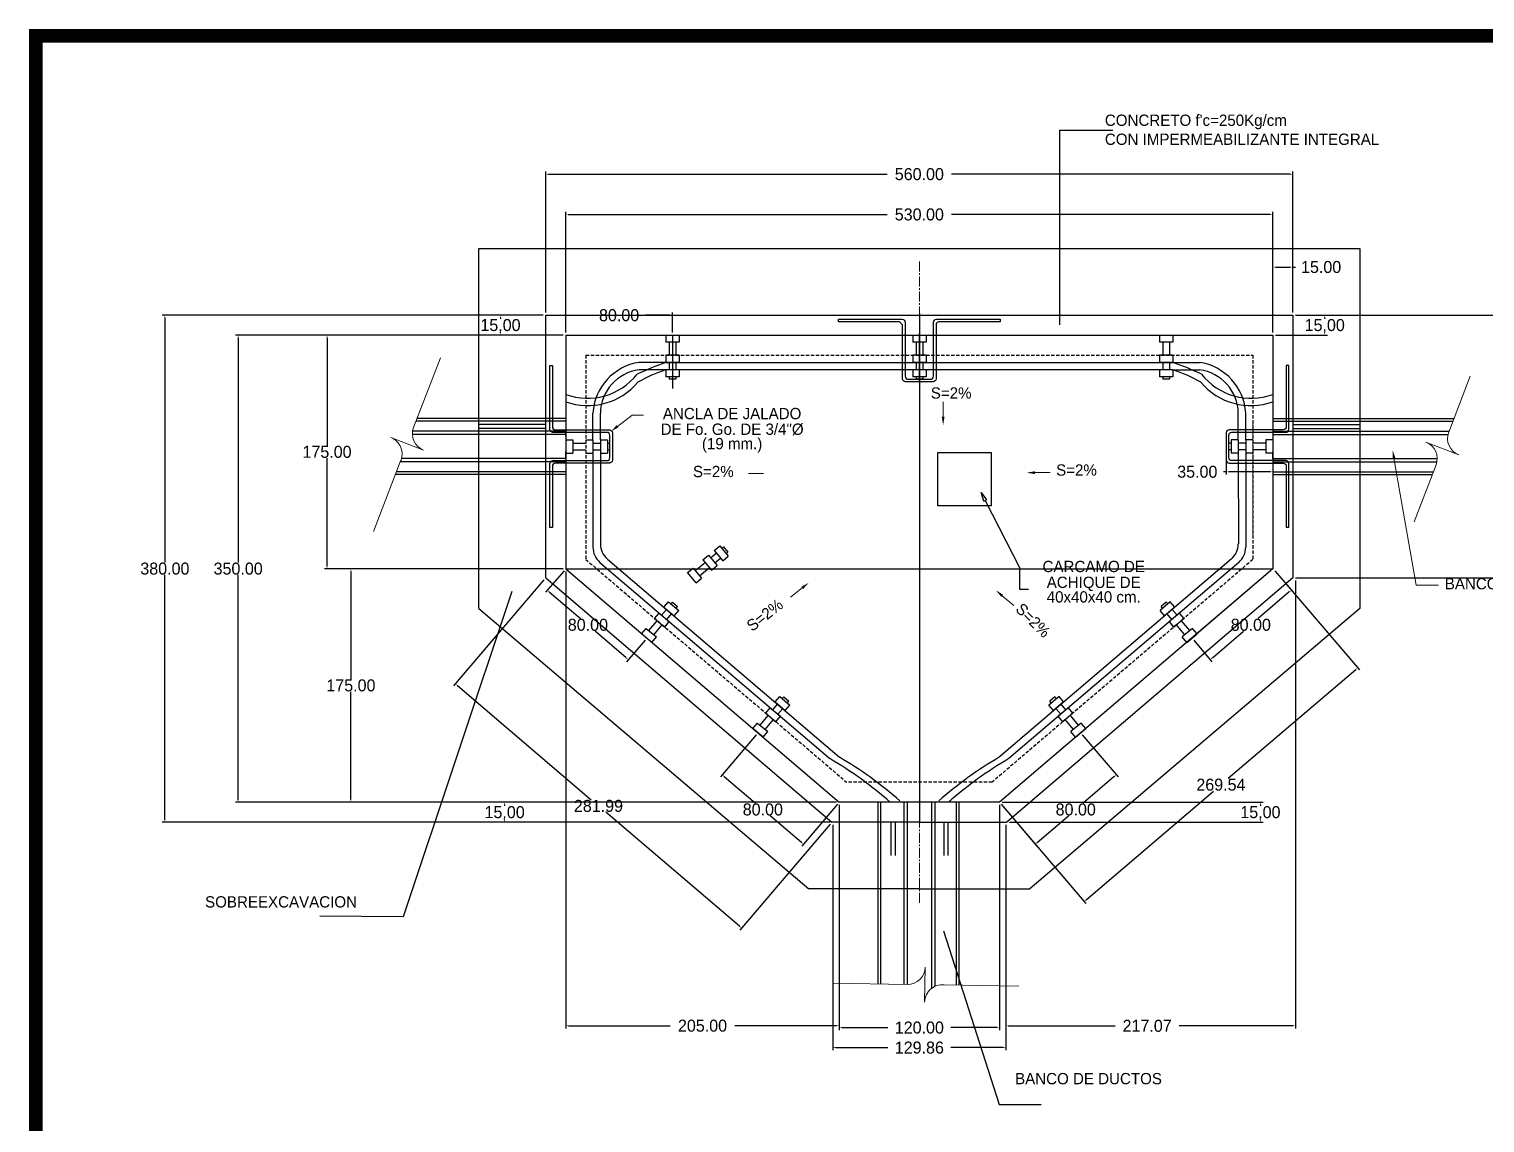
# Model space of a CAD drawing. Header units: centimetres. Extents: x 899 to 420531, y -3090 to 1299.
# Drawn here: x 8457 to 9548, y -1357 to -538 of the extents above; entities that cross this region are included whole.
import ezdxf
from ezdxf.enums import TextEntityAlignment as Align

# ---------------------------------------------------------------- set-up
doc = ezdxf.new("R2010")
doc.units = ezdxf.units.CM
doc.header["$LTSCALE"] = 10
doc.header["$MEASUREMENT"] = 0
doc.linetypes.add('CENTER2', pattern=[1.125, 0.75, -0.125, 0.125, -0.125])
doc.linetypes.add('HIDDEN', pattern=[0.375, 0.25, -0.125])
doc.layers.get('0').update_dxf_attribs({"linetype": 'CONTINUOUS'})
doc.layers.get('DEFPOINTS').update_dxf_attribs({"color": 2, "linetype": 'CONTINUOUS'})
for name, color, linetype in [('CABLES Y VARILLAS', 7, 'CONTINUOUS'), ('CONCRETO', 7, 'CONTINUOUS'), ('DIM', 7, 'CONTINUOUS'), ('Ductos', 30, 'CONTINUOUS'), ('MARCO', 7, 'CONTINUOUS'), ('REGISTRO', 1, 'CONTINUOUS'), ('TEXTOS', 7, 'CONTINUOUS'), ('VARILLAS', 30, 'CONTINUOUS')]:
    doc.layers.add(name, color=color, linetype=linetype)
doc.styles.get("Standard").update_dxf_attribs({"font": ''})
doc.styles.get('Standard').set_extended_font_data('Zurich Ex BT')
doc.dimstyles.get("Standard").update_dxf_attribs({"dimtxt": 9, "dimasz": 2, "dimexe": 2, "dimexo": 2, "dimgap": 0.09, "dimtad": 0, "dimtih": 1, "dimtoh": 1, "dimzin": 0, "dimdsep": 46, "dimtxsty": 'Standard', "dimcen": 0.09, "dimadec": 0, "dimazin": 0, "dimtfac": 1, "dimtofl": 0, "dimtmove": 0, "dimatfit": 3, "dimfxl": 0, "dimtolj": 1, "dimtzin": 0, "dimarcsym": 0})

# ---------------------------------------------------------------- blocks, each defined once
blk = doc.blocks.new('_ClosedBlank')
at = {"color": 0, "linetype": 'ByBlock', "lineweight": -2}
for p, q in [((-1, 0.17), (0, 0)), ((-1, 0.17), (-1, -0.17)), ((0, 0), (-1, -0.17))]:
    blk.add_line(p, q, dxfattribs=at)
blk = doc.blocks.new('*D4')
at = {"layer": 'DEFPOINTS', "color": 0}
for p in [(9389.4, -676.5), (8859.4, -766.9), (9389.4, -766.9)]:
    blk.add_point(p, dxfattribs=at)
at = {"layer": 'DIM', "color": 0, "lineweight": -2}
for p, q in [((8859.4, -764.9), (8859.4, -674.5)), ((9389.4, -764.9), (9389.4, -674.5)), ((8861.4, -676.5), (9100.2, -676.5)), ((9387.4, -676.5), (9148.5, -676.5))]:
    blk.add_line(p, q, dxfattribs=at)
at = {"layer": 'DIM', "color": 0}
for points in [[(8861.4, -676.2), (8861.4, -676.8), (8859.4, -676.5)], [(9387.4, -676.2), (9387.4, -676.8), (9389.4, -676.5)]]:
    blk.add_solid(points, dxfattribs=at)
at = {"layer": 'DIM', "color": 0, "insert": (9124.4, -676.5), "char_height": 9, "attachment_point": 5}
blk.add_mtext('\\A1;530.00', dxfattribs=at)
blk = doc.blocks.new('*D5')
at = {"layer": 'DEFPOINTS', "color": 0}
for p in [(8844.4, -751.9), (8810.5, -766.9), (8859.4, -766.9)]:
    blk.add_point(p, dxfattribs=at)
at = {"layer": 'DIM', "color": 0, "lineweight": -2}
for p, q in [((8842.4, -751.9), (8808.5, -751.9)), ((8810.5, -753.9), (8810.5, -754.7)), ((8857.4, -766.9), (8808.5, -766.9)), ((8810.5, -764.9), (8810.5, -764.1))]:
    blk.add_line(p, q, dxfattribs=at)
at = {"layer": 'DIM', "color": 0}
for points in [[(8810.2, -753.9), (8810.9, -753.9), (8810.5, -751.9)], [(8810.2, -764.9), (8810.9, -764.9), (8810.5, -766.9)]]:
    blk.add_solid(points, dxfattribs=at)
at = {"layer": 'DIM', "color": 0, "insert": (8810.5, -759.4), "char_height": 9, "attachment_point": 5}
blk.add_mtext('\\A1;15.00', dxfattribs=at)
blk = doc.blocks.new('*D6')
at = {"layer": 'DEFPOINTS', "color": 0}
for p in [(9404.4, -751.9), (9389.4, -766.9), (9428.2, -766.9)]:
    blk.add_point(p, dxfattribs=at)
at = {"layer": 'DIM', "color": 0, "lineweight": -2}
for p, q in [((9406.4, -751.9), (9430.2, -751.9)), ((9428.2, -753.9), (9428.2, -754.7)), ((9391.4, -766.9), (9430.2, -766.9)), ((9428.2, -764.9), (9428.2, -764.1))]:
    blk.add_line(p, q, dxfattribs=at)
at = {"layer": 'DIM', "color": 0}
for points in [[(9427.9, -753.9), (9428.5, -753.9), (9428.2, -751.9)], [(9427.9, -764.9), (9428.5, -764.9), (9428.2, -766.9)]]:
    blk.add_solid(points, dxfattribs=at)
at = {"layer": 'DIM', "color": 0, "insert": (9428.2, -759.4), "char_height": 9, "attachment_point": 5}
blk.add_mtext('\\A1;15.00', dxfattribs=at)
blk = doc.blocks.new('*D7')
at = {"layer": 'DEFPOINTS', "color": 0}
for p in [(8859.4, -941.9), (8698.4, -1116.9), (9064.4, -1116.9)]:
    blk.add_point(p, dxfattribs=at)
at = {"layer": 'DIM', "color": 0, "lineweight": -2}
for p, q in [((8857.4, -941.9), (8696.4, -941.9)), ((8698.4, -943.9), (8698.4, -1024.7)), ((8698.4, -1114.9), (8698.4, -1034.1)), ((9062.4, -1116.9), (8696.4, -1116.9))]:
    blk.add_line(p, q, dxfattribs=at)
at = {"layer": 'DIM', "color": 0}
for points in [[(8698.1, -943.9), (8698.7, -943.9), (8698.4, -941.9)], [(8698.1, -1114.9), (8698.7, -1114.9), (8698.4, -1116.9)]]:
    blk.add_solid(points, dxfattribs=at)
at = {"layer": 'DIM', "color": 0, "insert": (8698.4, -1029.4), "char_height": 9, "attachment_point": 5}
blk.add_mtext('\\A1;175.00', dxfattribs=at)
blk = doc.blocks.new('*D8')
at = {"layer": 'DEFPOINTS', "color": 0}
for p in [(8859.4, -941.9), (9064.4, -1116.9), (9064.4, -1284.4)]:
    blk.add_point(p, dxfattribs=at)
at = {"layer": 'DIM', "color": 0, "lineweight": -2}
for p, q in [((8859.4, -943.9), (8859.4, -1286.4)), ((9064.4, -1118.9), (9064.4, -1286.4)), ((8861.4, -1284.4), (8937.7, -1284.4)), ((9062.4, -1284.4), (8986, -1284.4))]:
    blk.add_line(p, q, dxfattribs=at)
at = {"layer": 'DIM', "color": 0}
for points in [[(8861.4, -1284.1), (8861.4, -1284.7), (8859.4, -1284.4)], [(9062.4, -1284.1), (9062.4, -1284.7), (9064.4, -1284.4)]]:
    blk.add_solid(points, dxfattribs=at)
at = {"layer": 'DIM', "color": 0, "insert": (8961.9, -1284.4), "char_height": 9, "attachment_point": 5}
blk.add_mtext('\\A1;205.00', dxfattribs=at)
blk = doc.blocks.new('*D9')
at = {"layer": 'DEFPOINTS', "color": 0}
for p in [(9064.4, -1116.9), (9184.4, -1116.9), (9184.4, -1285.8)]:
    blk.add_point(p, dxfattribs=at)
at = {"layer": 'DIM', "color": 0, "lineweight": -2}
for p, q in [((9064.4, -1118.9), (9064.4, -1287.8)), ((9184.4, -1118.9), (9184.4, -1287.8)), ((9066.4, -1285.8), (9100.8, -1285.8)), ((9182.4, -1285.8), (9148, -1285.8))]:
    blk.add_line(p, q, dxfattribs=at)
at = {"layer": 'DIM', "color": 0}
for points in [[(9066.4, -1285.4), (9066.4, -1286.1), (9064.4, -1285.8)], [(9182.4, -1285.4), (9182.4, -1286.1), (9184.4, -1285.8)]]:
    blk.add_solid(points, dxfattribs=at)
at = {"layer": 'DIM', "color": 0, "insert": (9124.4, -1285.8), "char_height": 9, "attachment_point": 5}
blk.add_mtext('\\A1;120.00', dxfattribs=at)
blk = doc.blocks.new('*D10')
at = {"layer": 'DEFPOINTS', "color": 0}
for p in [(8844.4, -751.9), (8559, -1131.9), (9059.5, -1131.9)]:
    blk.add_point(p, dxfattribs=at)
at = {"layer": 'DIM', "color": 0, "lineweight": -2}
for p, q in [((8842.4, -751.9), (8557, -751.9)), ((8559, -753.9), (8559, -937.2)), ((8559, -1129.9), (8559, -946.6)), ((9057.5, -1131.9), (8557, -1131.9))]:
    blk.add_line(p, q, dxfattribs=at)
at = {"layer": 'DIM', "color": 0}
for points in [[(8558.6, -753.9), (8559.3, -753.9), (8559, -751.9)], [(8558.6, -1129.9), (8559.3, -1129.9), (8559, -1131.9)]]:
    blk.add_solid(points, dxfattribs=at)
at = {"layer": 'DIM', "color": 0, "insert": (8559, -941.9), "char_height": 9, "attachment_point": 5}
blk.add_mtext('\\A1;380.00', dxfattribs=at)
blk = doc.blocks.new('*D11')
at = {"layer": 'DEFPOINTS', "color": 0}
for p in [(8844.4, -766.9), (8613.9, -1116.9), (9064.4, -1116.9)]:
    blk.add_point(p, dxfattribs=at)
at = {"layer": 'DIM', "color": 0, "lineweight": -2}
for p, q in [((8842.4, -766.9), (8611.9, -766.9)), ((8613.9, -768.9), (8613.9, -937.2)), ((8613.9, -1114.9), (8613.9, -946.6)), ((9062.4, -1116.9), (8611.9, -1116.9))]:
    blk.add_line(p, q, dxfattribs=at)
at = {"layer": 'DIM', "color": 0}
for points in [[(8613.5, -768.9), (8614.2, -768.9), (8613.9, -766.9)], [(8613.5, -1114.9), (8614.2, -1114.9), (8613.9, -1116.9)]]:
    blk.add_solid(points, dxfattribs=at)
at = {"layer": 'DIM', "color": 0, "insert": (8613.9, -941.9), "char_height": 9, "attachment_point": 5}
blk.add_mtext('\\A1;350.00', dxfattribs=at)
blk = doc.blocks.new('*D12')
at = {"layer": 'DEFPOINTS', "color": 0}
for p in [(9404.4, -646.3), (8844.4, -751.9), (9404.4, -751.9)]:
    blk.add_point(p, dxfattribs=at)
at = {"layer": 'DIM', "color": 0, "lineweight": -2}
for p, q in [((8844.4, -749.9), (8844.4, -644.3)), ((8846.4, -646.3), (9100.2, -646.3)), ((9402.4, -646.3), (9148.5, -646.3)), ((9404.4, -749.9), (9404.4, -644.3))]:
    blk.add_line(p, q, dxfattribs=at)
at = {"layer": 'DIM', "color": 0}
for points in [[(8846.4, -646), (8846.4, -646.7), (8844.4, -646.3)], [(9402.4, -646), (9402.4, -646.7), (9404.4, -646.3)]]:
    blk.add_solid(points, dxfattribs=at)
at = {"layer": 'DIM', "color": 0, "insert": (9124.4, -646.3), "char_height": 9, "attachment_point": 5}
blk.add_mtext('\\A1;560.00', dxfattribs=at)
blk = doc.blocks.new('*D13')
at = {"layer": 'DEFPOINTS', "color": 0}
for p in [(9003.5, -1065), (8976.7, -1096.4), (9064.4, -1116.9)]:
    blk.add_point(p, dxfattribs=at)
at = {"layer": 'DIM', "color": 0, "lineweight": -2}
for p, q in [((9002.2, -1066.5), (8975.4, -1097.9)), ((8978.2, -1097.7), (9001.7, -1117.7)), ((9063.1, -1118.4), (9036.3, -1149.8)), ((9036, -1147), (9012.6, -1127))]:
    blk.add_line(p, q, dxfattribs=at)
at = {"layer": 'DIM', "color": 0}
for points in [[(8978.5, -1097.4), (8978, -1097.9), (8976.7, -1096.4)], [(9036.3, -1146.8), (9035.8, -1147.3), (9037.6, -1148.3)]]:
    blk.add_solid(points, dxfattribs=at)
at = {"layer": 'DIM', "color": 0, "insert": (9007.1, -1122.4), "char_height": 9, "attachment_point": 5}
blk.add_mtext('\\A1;80.00', dxfattribs=at)
blk = doc.blocks.new('*D14')
at = {"layer": 'DEFPOINTS', "color": 0}
for p in [(9354.4, -858.8), (9354.4, -869.3), (9389.4, -862.8)]:
    blk.add_point(p, dxfattribs=at)
at = {"layer": 'TEXTOS', "color": 0, "lineweight": -2}
for p, q in [((9354.4, -860.8), (9354.4, -871.3)), ((9354.4, -869.3), (9352.4, -869.3)), ((9387.4, -869.3), (9356.4, -869.3)), ((9389.4, -864.8), (9389.4, -871.3))]:
    blk.add_line(p, q, dxfattribs=at)
at = {"layer": 'TEXTOS', "color": 0}
for points in [[(9356.4, -869), (9356.4, -869.7), (9354.4, -869.3)], [(9387.4, -869), (9387.4, -869.7), (9389.4, -869.3)]]:
    blk.add_solid(points, dxfattribs=at)
at = {"layer": 'TEXTOS', "color": 0, "insert": (9332.7, -869.3), "char_height": 9, "attachment_point": 5}
blk.add_mtext('\\A1;35.00', dxfattribs=at)
blk = doc.blocks.new('*D15')
at = {"layer": 'DEFPOINTS', "color": 0}
for p in [(8939.4, -752), (8859.4, -766.9), (8939.4, -766.9)]:
    blk.add_point(p, dxfattribs=at)
at = {"layer": 'DIM', "color": 0, "lineweight": -2}
for p, q in [((8859.4, -764.9), (8859.4, -750)), ((8861.4, -752), (8879.7, -752)), ((8937.4, -752), (8919.1, -752)), ((8939.4, -764.9), (8939.4, -750))]:
    blk.add_line(p, q, dxfattribs=at)
at = {"layer": 'DIM', "color": 0}
for points in [[(8861.4, -751.7), (8861.4, -752.3), (8859.4, -752)], [(8937.4, -751.7), (8937.4, -752.3), (8939.4, -752)]]:
    blk.add_solid(points, dxfattribs=at)
at = {"layer": 'DIM', "color": 0, "insert": (8899.4, -752), "char_height": 9, "attachment_point": 5}
blk.add_mtext('\\A1;80.00', dxfattribs=at)
blk = doc.blocks.new('*D30')
at = {"layer": 'DEFPOINTS', "color": 0}
for p in [(8859.4, -766.9), (8680.5, -941.9), (8859.4, -941.9)]:
    blk.add_point(p, dxfattribs=at)
at = {"layer": 'DIM', "color": 0, "lineweight": -2}
for p, q in [((8857.4, -766.9), (8678.5, -766.9)), ((8680.5, -768.9), (8680.5, -849.7)), ((8680.5, -939.9), (8680.5, -859.1)), ((8857.4, -941.9), (8678.5, -941.9))]:
    blk.add_line(p, q, dxfattribs=at)
at = {"layer": 'DIM', "color": 0}
for points in [[(8680.2, -768.9), (8680.9, -768.9), (8680.5, -766.9)], [(8680.2, -939.9), (8680.9, -939.9), (8680.5, -941.9)]]:
    blk.add_solid(points, dxfattribs=at)
at = {"layer": 'DIM', "color": 0, "insert": (8680.5, -854.4), "char_height": 9, "attachment_point": 5}
blk.add_mtext('\\A1;175.00', dxfattribs=at)
blk = doc.blocks.new('*D31')
at = {"layer": 'DEFPOINTS', "color": 0}
for p in [(9404.4, -715.9), (9389.4, -751.9), (9404.4, -751.9)]:
    blk.add_point(p, dxfattribs=at)
at = {"layer": 'DIM', "color": 0, "lineweight": -2}
for p, q in [((9389.4, -749.9), (9389.4, -713.9)), ((9391.4, -715.9), (9402.4, -715.9)), ((9404.4, -749.9), (9404.4, -713.9)), ((9404.4, -715.9), (9406.4, -715.9))]:
    blk.add_line(p, q, dxfattribs=at)
at = {"layer": 'DIM', "color": 0}
for points in [[(9391.4, -715.6), (9391.4, -716.2), (9389.4, -715.9)], [(9402.4, -715.6), (9402.4, -716.2), (9404.4, -715.9)]]:
    blk.add_solid(points, dxfattribs=at)
at = {"layer": 'DIM', "color": 0, "insert": (9425.5, -715.9), "char_height": 9, "attachment_point": 5}
blk.add_mtext('\\A1;15.00', dxfattribs=at)
blk = doc.blocks.new('*D32')
at = {"layer": 'DEFPOINTS', "color": 0}
for p in [(9059.5, -1131.9), (9189.3, -1131.9), (9189.3, -1300.8)]:
    blk.add_point(p, dxfattribs=at)
at = {"layer": 'DIM', "color": 0, "lineweight": -2}
for p, q in [((9059.5, -1133.9), (9059.5, -1302.8)), ((9189.3, -1133.9), (9189.3, -1302.8)), ((9061.5, -1300.8), (9100.8, -1300.8)), ((9187.3, -1300.8), (9147.9, -1300.8))]:
    blk.add_line(p, q, dxfattribs=at)
at = {"layer": 'DIM', "color": 0}
for points in [[(9061.5, -1300.5), (9061.5, -1301.2), (9059.5, -1300.8)], [(9187.3, -1300.5), (9187.3, -1301.2), (9189.3, -1300.8)]]:
    blk.add_solid(points, dxfattribs=at)
at = {"layer": 'DIM', "color": 0, "insert": (9124.4, -1300.8), "char_height": 9, "attachment_point": 5}
blk.add_mtext('\\A1;129.86', dxfattribs=at)
blk = doc.blocks.new('*D33')
at = {"layer": 'DEFPOINTS', "color": 0}
for p in [(8859.4, -941.9), (8920.1, -994), (8906.3, -1010)]:
    blk.add_point(p, dxfattribs=at)
at = {"layer": 'DIM', "color": 0, "lineweight": -2}
for p, q in [((8858.1, -943.4), (8844.3, -959.5)), ((8847.1, -959.3), (8870.5, -979.3)), ((8904.8, -1008.7), (8881.4, -988.7)), ((8918.8, -995.5), (8905, -1011.6))]:
    blk.add_line(p, q, dxfattribs=at)
at = {"layer": 'DIM', "color": 0}
for points in [[(8847.4, -959), (8846.9, -959.5), (8845.6, -958)], [(8905, -1008.5), (8904.6, -1009), (8906.3, -1010)]]:
    blk.add_solid(points, dxfattribs=at)
at = {"layer": 'DIM', "color": 0, "insert": (8876, -984), "char_height": 9, "attachment_point": 5}
blk.add_mtext('\\A1;80.00', dxfattribs=at)
blk = doc.blocks.new('*D34')
at = {"layer": 'DEFPOINTS', "color": 0}
for p in [(9245.2, -1065), (9272.1, -1096.4), (9184.4, -1116.9)]:
    blk.add_point(p, dxfattribs=at)
at = {"layer": 'DIM', "color": 0, "lineweight": -2}
for p, q in [((9246.5, -1066.5), (9273.4, -1097.9)), ((9270.5, -1097.7), (9247.1, -1117.7)), ((9185.7, -1118.4), (9212.5, -1149.8)), ((9212.7, -1147), (9236.2, -1127))]:
    blk.add_line(p, q, dxfattribs=at)
at = {"layer": 'DIM', "color": 0}
for points in [[(9270.3, -1097.4), (9270.8, -1097.9), (9272.1, -1096.4)], [(9212.5, -1146.8), (9213, -1147.3), (9211.2, -1148.3)]]:
    blk.add_solid(points, dxfattribs=at)
at = {"layer": 'DIM', "color": 0, "insert": (9241.6, -1122.4), "char_height": 9, "attachment_point": 5}
blk.add_mtext('\\A1;80.00', dxfattribs=at)
blk = doc.blocks.new('*D35')
at = {"layer": 'DEFPOINTS', "color": 0}
for p in [(9389.4, -941.9), (9328.7, -994), (9342.4, -1010)]:
    blk.add_point(p, dxfattribs=at)
at = {"layer": 'DIM', "color": 0, "lineweight": -2}
for p, q in [((9390.7, -943.4), (9404.5, -959.5)), ((9401.6, -959.3), (9378.2, -979.3)), ((9344, -1008.7), (9367.4, -988.7)), ((9330, -995.5), (9343.7, -1011.6))]:
    blk.add_line(p, q, dxfattribs=at)
at = {"layer": 'DIM', "color": 0}
for points in [[(9401.4, -959), (9401.9, -959.5), (9403.2, -958)], [(9343.7, -1008.5), (9344.2, -1009), (9342.4, -1010)]]:
    blk.add_solid(points, dxfattribs=at)
at = {"layer": 'DIM', "color": 0, "insert": (9372.8, -984), "char_height": 9, "attachment_point": 5}
blk.add_mtext('\\A1;80.00', dxfattribs=at)
blk = doc.blocks.new('*D41')
at = {"layer": 'DEFPOINTS', "color": 0}
for p in [(9404.4, -751.9), (9404.4, -948.8), (9620.4, -948.8)]:
    blk.add_point(p, dxfattribs=at)
at = {"layer": 'DIM', "color": 0, "lineweight": -2}
for p, q in [((9406.4, -751.9), (9622.4, -751.9)), ((9620.4, -753.9), (9620.4, -845.7)), ((9620.4, -946.8), (9620.4, -855)), ((9406.4, -948.8), (9622.4, -948.8))]:
    blk.add_line(p, q, dxfattribs=at)
at = {"layer": 'DIM', "color": 0}
for points in [[(9620.1, -753.9), (9620.7, -753.9), (9620.4, -751.9)], [(9620.1, -946.8), (9620.7, -946.8), (9620.4, -948.8)]]:
    blk.add_solid(points, dxfattribs=at)
at = {"layer": 'DIM', "color": 0, "insert": (9620.4, -850.3), "char_height": 9, "attachment_point": 5}
blk.add_mtext('\\A1;196.87', dxfattribs=at)
blk = doc.blocks.new('*D42')
at = {"layer": 'DEFPOINTS', "color": 0}
for p in [(8844.4, -948.8), (9058.9, -1131.9), (8991.2, -1211.2)]:
    blk.add_point(p, dxfattribs=at)
at = {"layer": 'DIM', "color": 0, "lineweight": -2}
for p, q in [((8843.1, -950.3), (8775.4, -1029.6)), ((8778.2, -1029.4), (8878.5, -1115)), ((8989.7, -1209.9), (8889.4, -1124.3)), ((9057.6, -1133.4), (8989.9, -1212.7))]:
    blk.add_line(p, q, dxfattribs=at)
at = {"layer": 'DIM', "color": 0}
for points in [[(8778.4, -1029.2), (8778, -1029.7), (8776.7, -1028.1)], [(8989.9, -1209.6), (8989.4, -1210.1), (8991.2, -1211.2)]]:
    blk.add_solid(points, dxfattribs=at)
at = {"layer": 'DIM', "color": 0, "insert": (8883.9, -1119.7), "char_height": 9, "attachment_point": 5}
blk.add_mtext('\\A1;281.99', dxfattribs=at)
blk = doc.blocks.new('*D43')
at = {"layer": 'DEFPOINTS', "color": 0}
for p in [(9389.4, -941.9), (9184.4, -1116.9), (9247.9, -1191.3)]:
    blk.add_point(p, dxfattribs=at)
at = {"layer": 'DIM', "color": 0, "lineweight": -2}
for p, q in [((9390.7, -943.4), (9454.2, -1017.8)), ((9451.4, -1017.6), (9355.9, -1099.1)), ((9249.4, -1190), (9344.9, -1108.5)), ((9185.7, -1118.4), (9249.2, -1192.8))]:
    blk.add_line(p, q, dxfattribs=at)
at = {"layer": 'DIM', "color": 0}
for points in [[(9451.2, -1017.3), (9451.6, -1017.8), (9452.9, -1016.3)], [(9249.2, -1189.7), (9249.6, -1190.2), (9247.9, -1191.3)]]:
    blk.add_solid(points, dxfattribs=at)
at = {"layer": 'DIM', "color": 0, "insert": (9350.4, -1103.8), "char_height": 9, "attachment_point": 5}
blk.add_mtext('\\A1;269.54', dxfattribs=at)
blk = doc.blocks.new('*D57')
at = {"layer": 'DEFPOINTS', "color": 0}
for p in [(9064.4, -1116.9), (8813.6, -1131.9), (9058.9, -1131.9)]:
    blk.add_point(p, dxfattribs=at)
at = {"layer": 'DIM', "color": 0, "lineweight": -2}
for p, q in [((9062.4, -1116.9), (8811.6, -1116.9)), ((8813.6, -1118.9), (8813.6, -1119.7)), ((9056.9, -1131.9), (8811.6, -1131.9)), ((8813.6, -1129.9), (8813.6, -1129.1))]:
    blk.add_line(p, q, dxfattribs=at)
at = {"layer": 'DIM', "color": 0}
for points in [[(8813.3, -1118.9), (8814, -1118.9), (8813.6, -1116.9)], [(8813.3, -1129.9), (8814, -1129.9), (8813.6, -1131.9)]]:
    blk.add_solid(points, dxfattribs=at)
at = {"layer": 'DIM', "color": 0, "insert": (8813.6, -1124.4), "char_height": 9, "attachment_point": 5}
blk.add_mtext('\\A1;15.00', dxfattribs=at)
blk = doc.blocks.new('*D58')
at = {"layer": 'DEFPOINTS', "color": 0}
for p in [(9184.4, -1116.9), (9189.9, -1131.9), (9380, -1131.9)]:
    blk.add_point(p, dxfattribs=at)
at = {"layer": 'DIM', "color": 0, "lineweight": -2}
for p, q in [((9186.4, -1116.9), (9382, -1116.9)), ((9380, -1118.9), (9380, -1119.7)), ((9191.9, -1131.9), (9382, -1131.9)), ((9380, -1129.9), (9380, -1129.1))]:
    blk.add_line(p, q, dxfattribs=at)
at = {"layer": 'DIM', "color": 0}
for points in [[(9379.6, -1118.9), (9380.3, -1118.9), (9380, -1116.9)], [(9379.6, -1129.9), (9380.3, -1129.9), (9380, -1131.9)]]:
    blk.add_solid(points, dxfattribs=at)
at = {"layer": 'DIM', "color": 0, "insert": (9380, -1124.4), "char_height": 9, "attachment_point": 5}
blk.add_mtext('\\A1;15.00', dxfattribs=at)
blk = doc.blocks.new('*D59')
at = {"layer": 'DEFPOINTS', "color": 0}
for p in [(9406.4, -948.8), (9189.3, -1133.9), (9189.3, -1284.5)]:
    blk.add_point(p, dxfattribs=at)
at = {"layer": 'DIM', "color": 0, "lineweight": -2}
for p, q in [((9406.4, -950.8), (9406.4, -1286.5)), ((9189.3, -1135.9), (9189.3, -1286.5)), ((9191.3, -1284.5), (9271.1, -1284.5)), ((9404.4, -1284.5), (9319, -1284.5))]:
    blk.add_line(p, q, dxfattribs=at)
at = {"layer": 'DIM', "color": 0}
for points in [[(9191.3, -1284.1), (9191.3, -1284.8), (9189.3, -1284.5)], [(9404.4, -1284.1), (9404.4, -1284.8), (9406.4, -1284.5)]]:
    blk.add_solid(points, dxfattribs=at)
at = {"layer": 'DIM', "color": 0, "insert": (9295.1, -1284.5), "char_height": 9, "attachment_point": 5}
blk.add_mtext('\\A1;217.07', dxfattribs=at)
blk = doc.blocks.new('Marco-Reg')
at = {"layer": 'MARCO', "linetype": 'Continuous', "const_width": 10.2}
blk.add_lwpolyline([(12391.5, -3085.1), (12391.5, -542.7), (8462.3, -542.7), (8462.3, -3085.1)], close=True, dxfattribs=at)

msp = doc.modelspace()

# ---------------------------------------------------------------- linework, layer by layer
at = {"layer": 'CABLES Y VARILLAS'}
for p, q in [((8934.391, -766.904), (8934.391, -772.287)), ((8934.391, -766.904), (8944.391, -766.904)), ((8944.391, -772.287), (8934.391, -772.287)), ((8936.891, -772.287), (8936.891, -781.904)), ((8939.391, -766.904), (8939.391, -806.819)), ((8941.891, -772.287), (8941.891, -781.904)), ((8944.391, -766.904), (8944.391, -772.287)), ((9119.393, -766.904), (9119.393, -772.287)), ((9119.393, -766.904), (9129.393, -766.904)), ((9129.393, -772.287), (9119.393, -772.287)), ((9121.893, -772.287), (9121.893, -781.904)), ((9126.893, -772.287), (9126.893, -781.904)), ((9129.393, -766.904), (9129.393, -772.287)), ((9304.391, -766.904), (9304.391, -772.287)), ((9304.391, -766.904), (9314.391, -766.904)), ((9314.391, -772.287), (9304.391, -772.287)), ((9306.891, -772.287), (9306.891, -781.904)), ((9311.891, -772.287), (9311.891, -781.904)), ((9314.391, -766.904), (9314.391, -772.287)), ((8944.391, -781.902), (8934.391, -781.904)), ((8934.391, -781.904), (8934.391, -787.287)), ((8944.391, -781.902), (8944.391, -787.285)), ((9129.393, -781.902), (9119.393, -781.904)), ((9119.393, -781.904), (9119.393, -787.287)), ((9129.393, -781.902), (9129.393, -787.285)), ((9314.391, -781.902), (9304.391, -781.904)), ((9304.391, -781.904), (9304.391, -787.287)), ((9314.391, -781.902), (9314.391, -787.285)), ((8934.391, -787.287), (8914.391, -787.287)), ((8934.391, -792.861), (8914.391, -792.861)), ((8944.391, -787.285), (8934.391, -787.287)), ((8934.391, -787.287), (9314.391, -787.285)), ((9314.391, -792.859), (8934.391, -792.861)), ((8944.391, -792.861), (8934.391, -792.861)), ((8934.391, -792.861), (8934.391, -798.244)), ((8936.891, -787.287), (8936.891, -792.861)), ((8941.891, -787.286), (8941.891, -792.861)), ((8944.391, -792.859), (8944.391, -798.242)), ((9129.393, -787.285), (9119.393, -787.287)), ((9129.393, -792.861), (9119.393, -792.861)), ((9119.393, -792.861), (9119.393, -798.244)), ((9121.893, -787.287), (9121.893, -792.861)), ((9126.893, -787.286), (9126.893, -792.861)), ((9127.164, -794.758), (9127.164, -794.754)), ((9129.393, -792.859), (9129.393, -798.242)), ((9314.391, -787.285), (9304.391, -787.287)), ((9314.391, -792.861), (9304.391, -792.861)), ((9304.391, -792.861), (9304.391, -798.244)), ((9306.891, -787.287), (9306.891, -792.861)), ((9311.891, -787.286), (9311.891, -792.861)), ((9314.391, -792.859), (9314.391, -798.242)), ((9314.395, -787.287), (9334.395, -787.287)), ((9314.395, -792.861), (9334.395, -792.861)), ((8944.391, -798.242), (8934.391, -798.244)), ((8936.891, -798.243), (8936.891, -800.004)), ((8941.891, -800.004), (8936.891, -800.004)), ((8941.891, -798.243), (8941.891, -800.004)), ((9129.393, -798.242), (9119.393, -798.244)), ((9121.893, -798.243), (9121.893, -800.004)), ((9126.893, -800.004), (9121.893, -800.004)), ((9126.893, -798.243), (9126.893, -800.004)), ((9314.391, -798.242), (9304.391, -798.244)), ((9306.891, -798.243), (9306.891, -800.004)), ((9311.891, -800.004), (9306.891, -800.004)), ((9311.891, -798.243), (9311.891, -800.004)), ((8879.773, -845.338), (8879.773, -825.338)), ((8885.346, -845.338), (8885.346, -825.338)), ((9363.44, -845.338), (9363.44, -825.338)), ((9369.014, -845.338), (9369.014, -825.338)), ((8859.391, -845.338), (8864.774, -845.338)), ((8864.774, -845.338), (8864.774, -855.338)), ((8864.774, -847.838), (8874.391, -847.838)), ((8874.389, -845.338), (8877.348, -845.338)), ((8874.389, -845.338), (8879.773, -845.338)), ((8879.773, -845.338), (8879.774, -855.338)), ((8879.773, -847.838), (8885.348, -847.838)), ((8885.346, -845.338), (8890.73, -845.338)), ((8885.348, -845.338), (8885.348, -855.338)), ((8890.73, -845.338), (8890.731, -855.338)), ((8890.73, -847.838), (8892.491, -847.838)), ((9358.056, -847.838), (9356.295, -847.838)), ((9358.057, -845.338), (9358.055, -855.338)), ((9363.44, -845.338), (9358.057, -845.338)), ((9363.438, -845.338), (9363.438, -855.338)), ((9369.013, -847.838), (9363.438, -847.838)), ((9369.014, -845.338), (9369.012, -855.338)), ((9374.397, -845.338), (9369.014, -845.338)), ((9384.012, -847.838), (9374.395, -847.838)), ((9389.395, -845.338), (9384.012, -845.338)), ((9384.012, -845.338), (9384.012, -855.338)), ((8859.391, -855.338), (8864.774, -855.338)), ((8864.774, -852.838), (8874.391, -852.838)), ((8874.389, -855.338), (8877.348, -855.338)), ((8874.391, -855.338), (8879.774, -855.338)), ((8879.774, -852.838), (8885.348, -852.838)), ((8879.774, -855.338), (8879.774, -925.752)), ((8885.348, -855.338), (8890.731, -855.338)), ((8885.348, -855.338), (8885.348, -923.306)), ((8890.731, -852.838), (8892.491, -852.838)), ((9358.055, -852.838), (9356.295, -852.838)), ((9363.438, -855.338), (9358.055, -855.338)), ((9369.012, -852.838), (9363.438, -852.838)), ((9363.445, -855.308), (9363.454, -923.276)), ((9374.395, -855.338), (9369.012, -855.338)), ((9369.019, -855.307), (9369.028, -925.721)), ((9384.012, -852.838), (9374.395, -852.838)), ((9389.395, -855.338), (9384.012, -855.338)), ((8970.65, -928.265), (8974.791, -924.825)), ((8974.791, -924.825), (8981.183, -932.514)), ((8976.389, -926.747), (8977.743, -925.622)), ((8977.743, -925.622), (8980.939, -929.467)), ((8885.035, -937.161), (9057.354, -1084.262)), ((8890.609, -934.715), (9064.598, -1083.242)), ((8956.427, -943.337), (8963.823, -937.19)), ((8962.224, -935.269), (8966.364, -931.828)), ((8962.224, -935.269), (8968.617, -942.958)), ((8966.364, -931.828), (8972.757, -939.518)), ((8967.962, -933.75), (8972.25, -930.187)), ((8970.652, -928.264), (8977.043, -935.955)), ((8971.158, -937.595), (8975.445, -934.033)), ((8977.043, -935.955), (8981.183, -932.514)), ((8979.585, -930.592), (8980.939, -929.467)), ((9358.173, -934.715), (9184.184, -1083.242)), ((9363.747, -937.161), (9191.428, -1084.262)), ((8950.689, -944.855), (8954.829, -941.414)), ((8957.08, -952.546), (8950.689, -944.855)), ((8954.829, -941.414), (8961.221, -949.105)), ((8957.08, -952.546), (8961.221, -949.105)), ((8959.623, -947.182), (8967.019, -941.036)), ((8968.617, -942.958), (8972.757, -939.518)), ((9389.391, -941.904), (9328.67, -993.989)), ((8932.908, -970.86), (8936.358, -966.728)), ((8932.909, -970.859), (8940.585, -977.268)), ((8936.358, -966.728), (8944.035, -973.135)), ((8938.277, -968.33), (8939.405, -966.978)), ((8939.405, -966.978), (8943.244, -970.182)), ((8942.116, -971.533), (8943.244, -970.182)), ((9312.424, -966.728), (9304.747, -973.135)), ((9309.376, -966.978), (9305.538, -970.182)), ((9306.666, -971.533), (9305.538, -970.182)), ((9315.873, -970.859), (9308.197, -977.268)), ((9310.505, -968.33), (9309.376, -966.978)), ((9315.874, -970.86), (9312.424, -966.728)), ((8921.643, -988.255), (8927.806, -980.872)), ((8925.886, -979.272), (8929.336, -975.139)), ((8925.886, -979.272), (8933.563, -985.679)), ((8929.336, -975.139), (8937.013, -981.546)), ((8931.255, -976.741), (8934.828, -972.461)), ((8933.563, -985.679), (8937.013, -981.546)), ((8935.094, -979.945), (8938.666, -975.666)), ((8940.585, -977.268), (8944.035, -973.135)), ((9308.197, -977.268), (9304.747, -973.135)), ((9313.688, -979.945), (9310.116, -975.666)), ((9319.446, -975.139), (9311.769, -981.546)), ((9315.218, -985.679), (9311.769, -981.546)), ((9317.527, -976.741), (9313.954, -972.461)), ((9322.896, -979.272), (9315.218, -985.679)), ((9322.896, -979.272), (9319.446, -975.139)), ((9327.139, -988.255), (9320.976, -980.872)), ((8916.274, -990.785), (8919.724, -986.653)), ((8923.95, -997.194), (8916.274, -990.785)), ((8919.724, -986.653), (8927.4, -993.061)), ((8925.481, -991.459), (8931.644, -984.077)), ((9323.301, -991.459), (9317.138, -984.077)), ((9329.058, -986.653), (9321.381, -993.061)), ((9324.831, -997.194), (9332.508, -990.785)), ((9332.508, -990.785), (9329.058, -986.653)), ((8923.95, -997.194), (8927.4, -993.061)), ((9324.831, -997.194), (9321.381, -993.061)), ((9009.254, -1050.2), (9012.704, -1046.067)), ((9012.704, -1046.067), (9020.381, -1052.474)), ((9014.623, -1047.669), (9018.196, -1043.389)), ((9016.276, -1041.788), (9019.726, -1037.656)), ((9016.277, -1041.787), (9023.953, -1048.196)), ((9018.462, -1050.873), (9022.034, -1046.594)), ((9019.726, -1037.656), (9027.403, -1044.063)), ((9021.645, -1039.258), (9022.773, -1037.906)), ((9022.773, -1037.906), (9026.612, -1041.11)), ((9023.953, -1048.196), (9027.403, -1044.063)), ((9025.484, -1042.461), (9026.612, -1041.11)), ((9229.056, -1037.656), (9221.379, -1044.063)), ((9224.829, -1048.196), (9221.379, -1044.063)), ((9226.008, -1037.906), (9222.17, -1041.11)), ((9223.298, -1042.461), (9222.17, -1041.11)), ((9232.505, -1041.787), (9224.829, -1048.196)), ((9227.137, -1039.258), (9226.008, -1037.906)), ((9230.32, -1050.873), (9226.748, -1046.594)), ((9236.078, -1046.067), (9228.4, -1052.474)), ((9232.506, -1041.788), (9229.056, -1037.656)), ((9234.159, -1047.669), (9230.586, -1043.389)), ((9239.528, -1050.2), (9236.078, -1046.067)), ((8999.642, -1061.713), (9003.092, -1057.581)), ((9003.092, -1057.581), (9010.768, -1063.989)), ((9005.011, -1059.183), (9011.174, -1051.8)), ((9008.849, -1062.387), (9015.012, -1055.005)), ((9009.254, -1050.2), (9016.931, -1056.607)), ((9016.931, -1056.607), (9020.381, -1052.474)), ((9231.85, -1056.607), (9228.4, -1052.474)), ((9239.528, -1050.2), (9231.85, -1056.607)), ((9239.933, -1062.387), (9233.77, -1055.005)), ((9243.771, -1059.183), (9237.608, -1051.8)), ((9245.69, -1057.581), (9238.013, -1063.989)), ((9249.14, -1061.713), (9245.69, -1057.581)), ((9007.318, -1068.122), (8999.642, -1061.713)), ((9007.318, -1068.122), (9010.768, -1063.989)), ((9241.463, -1068.122), (9238.013, -1063.989)), ((9241.463, -1068.122), (9249.14, -1061.713))]:
    msp.add_line(p, q, dxfattribs=at)
at = {"layer": 'CABLES Y VARILLAS', "lineweight": 5}
msp.add_line((9374.391, -831.36), (9374.391, -916.81), dxfattribs=at)
at = {"layer": 'CABLES Y VARILLAS'}
for centre, radius, start, end in [((8875.776, -766.849), 47.348, 249.799621, 321.682901), ((8920.591, -827.701), 40.887, 98.722357, 176.687495), ((8918.746, -825.981), 33.406, 97.491091, 178.897098), ((9015.74, -1013.388), 240.29, 109.788379, 115.333132), ((8969.03, -898.23), 110.917, 108.197537, 120.012987), ((9233.046, -1013.388), 240.29, 64.666868, 70.211621), ((9279.756, -898.23), 110.917, 59.987013, 71.802463), ((9328.195, -827.701), 40.887, 3.312505, 81.277643), ((9330.04, -825.981), 33.406, 1.102902, 82.508909), ((9373.01, -766.849), 47.348, 218.317099, 290.200379), ((8875.855, -770.3), 49.371, 250.564004, 319.771795), ((9372.931, -770.3), 49.371, 220.228205, 289.435996), ((8894.774, -925.752), 15, 180, 229.513988), ((8900.348, -923.306), 15, 180, 229.513988), ((9348.434, -923.306), 15, 310.486012, 360), ((9354.008, -925.752), 15, 310.486012, 0), ((8911.986, -1333.177), 288.253, 48.614144, 59.71474), ((8919.23, -1332.156), 288.253, 48.614144, 59.71474), ((9329.552, -1332.156), 288.253, 120.28526, 131.385856), ((9336.795, -1333.177), 288.253, 120.28526, 131.385856)]:
    msp.add_arc(centre, radius, start, end, dxfattribs=at)
at = {"layer": 'CONCRETO'}
for p, q in [((8794.391, -971.669), (8794.391, -701.904)), ((8794.391, -701.904), (9454.391, -701.904)), ((9454.391, -701.904), (9454.391, -971.669)), ((9454.391, -971.669), (9207.279, -1181.904)), ((9124.391, -1181.904), (9041.503, -1181.904)), ((9124.391, -1181.904), (9207.279, -1181.904))]:
    msp.add_line(p, q, dxfattribs=at)
at = {"layer": 'Ductos', "lineweight": 5}
for p, q in [((8745.323, -836.094), (8765.439, -783.913)), ((8728.277, -843.654), (8752.884, -853.14)), ((9504.06, -847.154), (9528.667, -856.64)), ((8715.283, -914.019), (8735.399, -861.838)), ((9495.175, -906.861), (9511.621, -864.201)), ((9128.378, -1266.754), (9128.773, -1240.384)), ((9115.391, -1253.372), (9059.473, -1252.534)), ((9198.897, -1254.622), (9142.979, -1253.785))]:
    msp.add_line(p, q, dxfattribs=at)
at = {"layer": 'Ductos'}
for p, q in [((8859.391, -838.838), (8744.593, -838.838)), ((8859.391, -831.338), (8747.156, -831.338)), ((8859.391, -829.338), (8747.927, -829.338)), ((8844.391, -833.838), (8794.391, -833.838)), ((8844.391, -836.838), (8794.391, -836.838)), ((9389.391, -829.338), (9525.06, -829.338)), ((9389.391, -831.338), (9524.289, -831.338)), ((9389.391, -838.838), (9521.398, -838.838)), ((9404.391, -833.838), (9454.391, -833.838)), ((9404.391, -836.838), (9454.391, -836.838)), ((9454.391, -829.338), (9520.591, -829.338)), ((8844.391, -841.338), (8744.45, -841.338)), ((9404.391, -841.338), (9520.569, -841.338)), ((8859.391, -861.838), (8735.399, -861.838)), ((8844.391, -859.338), (8736.279, -859.338)), ((9389.391, -861.838), (9512.287, -861.838)), ((9404.391, -859.338), (9512.503, -859.338)), ((8859.395, -871.335), (8731.728, -871.361)), ((8859.395, -869.335), (8732.499, -869.361)), ((9389.386, -871.335), (9508.861, -871.36)), ((9389.387, -869.335), (9509.632, -869.36)), ((9093.391, -1116.904), (9093.391, -1253.042)), ((9095.391, -1116.904), (9095.391, -1253.072)), ((9112.891, -1116.904), (9112.891, -1253.229)), ((9133.391, -1116.904), (9133.391, -1256.583)), ((9135.891, -1116.904), (9135.891, -1255.019)), ((9152.076, -1116.904), (9152.105, -1253.921)), ((9154.076, -1116.904), (9154.105, -1253.951)), ((9103.153, -1131.904), (9103.153, -1156.835)), ((9106.153, -1131.904), (9106.153, -1156.835)), ((9142.629, -1131.904), (9142.629, -1156.835)), ((9145.629, -1131.904), (9145.629, -1156.835)), ((9115.391, -1153.431), (9115.391, -1253.372))]:
    msp.add_line(p, q, dxfattribs=at)
at = {"layer": 'Ductos', "linetype": 'CENTER2', "lineweight": 5}
msp.add_line((9124.391, -1192.411), (9124.391, -1071.396), dxfattribs=at)
at = {"layer": 'Ductos', "lineweight": 5}
for centre, radius, start, end in [((8757.627, -840.837), 13.186, 158.918205, 248.918205), ((8723.506, -856.009), 13.244, 333.89195, 68.886804), ((9499.317, -859.458), 13.186, 338.918205, 68.918205), ((9115.589, -1240.187), 13.186, 269.142137, 359.142137), ((9141.621, -1266.959), 13.244, 84.115882, 179.110736)]:
    msp.add_arc(centre, radius, start, end, dxfattribs=at)
at = {"layer": 'REGISTRO', "linetype": 'CENTER2', "lineweight": 5}
msp.add_line((9124.393, -711.774), (9124.393, -832.789), dxfattribs=at)
at = {"layer": 'REGISTRO'}
for p, q in [((8844.391, -751.904), (9404.391, -751.904)), ((8844.391, -948.821), (8844.391, -751.904)), ((8844.391, -751.904), (8924.391, -751.904)), ((8859.391, -751.904), (8939.391, -751.904)), ((9124.393, -750.754), (9124.393, -775.754)), ((9404.391, -751.904), (9404.391, -948.773)), ((8859.391, -766.904), (9389.391, -766.904)), ((8859.391, -766.904), (8859.391, -941.904)), ((9124.391, -766.904), (9124.391, -1116.904)), ((9124.393, -800.754), (9124.393, -765.754)), ((9124.393, -801.904), (9124.393, -766.904)), ((9124.393, -766.904), (9124.393, -766.904)), ((9389.391, -766.904), (9389.391, -941.904)), ((9389.391, -766.904), (9389.391, -941.904)), ((8844.391, -838.838), (8844.391, -836.838)), ((8859.391, -841.338), (8859.391, -838.838)), ((8859.391, -841.338), (8844.391, -841.338)), ((8844.391, -859.338), (8844.391, -841.338)), ((8859.391, -842.838), (8859.391, -841.338)), ((8873.391, -847.568), (8873.39, -847.568)), ((8859.391, -859.338), (8844.391, -859.338)), ((8859.391, -859.338), (8859.391, -854.404)), ((8859.391, -857.838), (8859.391, -859.338)), ((8859.391, -859.338), (8859.391, -861.838)), ((8873.391, -853.109), (8873.39, -853.109)), ((9389.391, -859.338), (9389.391, -854.404)), ((9389.391, -859.338), (9404.391, -859.338)), ((8844.391, -948.821), (9058.859, -1131.904)), ((8859.391, -941.904), (9064.391, -1116.904)), ((9389.391, -941.904), (9184.391, -1116.904)), ((9404.391, -948.821), (9189.923, -1131.904)), ((9184.391, -1116.904), (9064.391, -1116.904)), ((9115.391, -1116.904), (9115.391, -1153.431)), ((9124.391, -1131.904), (9058.859, -1131.904)), ((9124.391, -1131.904), (9189.923, -1131.904))]:
    msp.add_line(p, q, dxfattribs=at)
at = {"layer": 'REGISTRO', "lineweight": 5}
for p, q in [((9124.394, -755.066), (9124.39, -801.115)), ((9521.107, -839.594), (9537.253, -797.71)), ((8859.39, -857.838), (8859.391, -842.838))]:
    msp.add_line(p, q, dxfattribs=at)
at = {"layer": 'REGISTRO', "linetype": 'HIDDEN'}
for p, q in [((8874.391, -781.904), (8874.391, -934.986)), ((8874.391, -781.904), (9374.391, -781.904)), ((9374.391, -781.904), (9374.391, -934.986)), ((8874.391, -934.986), (9069.923, -1101.904)), ((9374.391, -934.986), (9178.859, -1101.904)), ((9178.859, -1101.904), (9069.923, -1101.904))]:
    msp.add_line(p, q, dxfattribs=at)
at = {"layer": 'REGISTRO'}
for points in [[(9109.643, -756.904), (9063.793, -756.904), (9063.793, -755.004), (9111.543, -755.004, -0.41421356), (9113.793, -757.254), (9113.793, -797.754, 0.41421356), (9116.043, -800.004), (9132.743, -800.004, 0.41421356), (9134.993, -797.754), (9134.993, -757.254, -0.41421356), (9137.243, -755.004), (9184.993, -755.004), (9184.993, -756.904), (9139.143, -756.904, 0.41421356), (9136.893, -759.154), (9136.893, -799.654, -0.41421356), (9134.643, -801.904), (9114.143, -801.904, -0.41421356), (9111.893, -799.654), (9111.893, -759.154)], [(8849.391, -865.088), (8849.391, -910.938), (8847.491, -910.938), (8847.491, -863.188, -0.41421356), (8849.741, -860.938), (8890.241, -860.938, 0.41421356), (8892.491, -858.688), (8892.491, -841.988, 0.41421356), (8890.241, -839.738), (8849.741, -839.738, -0.41421356), (8847.491, -837.488), (8847.491, -789.738), (8849.391, -789.738), (8849.391, -835.588, 0.41421356), (8851.641, -837.838), (8892.141, -837.838, -0.41421356), (8894.391, -840.088), (8894.391, -860.588, -0.41421356), (8892.141, -862.838), (8851.641, -862.838, 0.41421356)], [(9399.399, -865.061), (9399.403, -910.911), (9401.303, -910.911), (9401.298, -863.161, 0.41421356), (9399.048, -860.911), (9358.548, -860.915, -0.41421356), (9356.298, -858.665), (9356.296, -841.965, -0.41421356), (9358.546, -839.715), (9399.046, -839.711, 0.41421356), (9401.296, -837.461), (9401.291, -789.711), (9399.391, -789.711), (9399.396, -835.561, -0.41421356), (9397.146, -837.811), (9356.646, -837.815, 0.41421356), (9354.396, -840.065), (9354.398, -860.565, 0.41421356), (9356.648, -862.815), (9397.148, -862.811, -0.41421356)]]:
    msp.add_lwpolyline(points, format="xyb", close=True, dxfattribs=at)
msp.add_lwpolyline([(9138.17, -854.905), (9178.17, -854.905), (9178.17, -894.905), (9138.17, -894.905)], close=True, dxfattribs=at)
at = {"layer": 'REGISTRO', "lineweight": 5}
msp.add_arc((9533.41, -844.337), 13.186, 158.918205, 248.918205, dxfattribs=at)
msp.add_solid([(8898.831, -836.068), (8897.574, -834.407), (8893.219, -839.01)], dxfattribs=at)
at = {"layer": 'TEXTOS'}
for p, q in [((8931.891, -766.904), (8946.891, -766.904)), ((8859.391, -941.904), (9389.391, -941.904)), ((8794.391, -971.669), (9041.503, -1181.904)), ((9124.391, -1116.904), (9124.391, -1131.904))]:
    msp.add_line(p, q, dxfattribs=at)
at = {"layer": 'TEXTOS', "lineweight": 5}
for p, q in [((9142.229, -828.064), (9142.229, -816.773)), ((8898.202, -835.237), (8909.275, -826.855)), ((8909.275, -826.855), (8917.668, -826.855)), ((9480.103, -859.076), (9496.838, -954.189)), ((9007.632, -870.604), (8996.341, -870.604)), ((9211.147, -869.945), (9222.438, -869.945)), ((9036.651, -956.276), (9027.765, -963.242)), ((9496.838, -954.189), (9513.543, -954.189)), ((9186.507, -962.197), (9195.128, -969.489))]:
    msp.add_line(p, q, dxfattribs=at)
at = {"layer": 'TEXTOS'}
msp.add_lwpolyline([(9173.744, -890.745), (9199.456, -940.958), (9199.506, -957.282), (9206.276, -957.282)], dxfattribs=at)
at = {"layer": 'TEXTOS', "lineweight": 5}
for points in [[(9141.187, -828.064), (9143.271, -828.064), (9142.229, -834.314)], [(9479.077, -859.257), (9481.129, -858.896), (9479.02, -852.921)], [(9211.147, -868.904), (9211.147, -870.987), (9204.897, -869.945)], [(9036.008, -955.456), (9037.293, -957.096), (9041.569, -952.42)], [(9185.834, -962.992), (9187.18, -961.401), (9181.735, -958.16)]]:
    msp.add_solid(points, dxfattribs=at)
at = {"layer": 'VARILLAS'}
msp.add_line((9389.391, -841.338), (9404.391, -841.338), dxfattribs=at)

# ---------------------------------------------------------------- block references
at = {"layer": 'DIM'}
msp.add_blockref('Marco-Reg', (0, 0), dxfattribs=at)
at = {"layer": 'TEXTOS', "xscale": 6.770480704209827, "yscale": 6.770480704144575, "zscale": 6.770480704130627, "rotation": 117.1153708705314}
msp.add_blockref('_ClosedBlank', (9170.658, -884.719), dxfattribs=at)

# ---------------------------------------------------------------- texts
at = {"layer": 'REGISTRO', "lineweight": 5}
msp.add_text('S=2%', height=8.4631, dxfattribs=at).set_placement((9132.992, -814.479))
at = {"layer": 'TEXTOS'}
for s, p in [("CONCRETO f'c=250Kg/cm", (9263.426, -610.099)), ('CON IMPERMEABILIZANTE INTEGRAL', (9263.426, -624.342))]:
    msp.add_text(s, height=8.4631, dxfattribs=at).set_placement(p)
at = {"layer": 'TEXTOS', "lineweight": 5}
for s, p in [('ANCLA DE JALADO', (8984.092, -829.891)), ('DE Fo. Go. DE 3/4"%%C', (8984.092, -841.609)), ('(19 mm.)', (8984.092, -852.403)), ('CARCAMO DE', (9255.078, -944.479)), ('ACHIQUE DE', (9255.078, -956.344)), ('40x40x40 cm.', (9255.078, -967.286))]:
    msp.add_text(s, height=8.4631, dxfattribs=at).set_placement(p, align=Align.CENTER)
for s, p in [('S=2%', (8954.737, -873.316)), ('S=2%', (9226.905, -872.204)), ('BANCO DE DUCTOS DE ', (9518.185, -957.395)), ('SOBREEXCAVACION', (8589.12, -1195.814)), ('BANCO DE DUCTOS', (9196.148, -1328.264))]:
    msp.add_text(s, height=8.4631, dxfattribs=at).set_placement(p)
for rotation, p in [(38.095994, (8999.159, -989.365)), (315.237375, (9195.807, -972.845))]:
    msp.add_text('S=2%', height=8.4631, rotation=rotation, dxfattribs=at).set_placement(p)

# ---------------------------------------------------------------- dimensions: what is measured, and where the dimension line sits
at = {"layer": 'DIM'}
for base, p1, p2, picture, middle in [((9404.391, -646.348), (8844.391, -751.904), (9404.391, -751.904), '*D12', (9124.391, -646.348)), ((9389.391, -676.502), (8859.391, -766.904), (9389.391, -766.904), '*D4', (9124.391, -676.502)), ((9404.391, -715.885), (9389.391, -751.904), (9404.391, -751.904), '*D31', (9425.451, -715.885)), ((8939.391, -751.991), (8859.391, -766.904), (8939.391, -766.904), '*D15', (8899.391, -751.991)), ((9064.391, -1284.387), (8859.391, -941.904), (9064.391, -1116.904), '*D8', (8961.891, -1284.387)), ((9184.391, -1285.774), (9064.391, -1116.904), (9184.391, -1116.904), '*D9', (9124.391, -1285.774)), ((9189.319, -1300.821), (9059.462, -1131.904), (9189.319, -1131.904), '*D32', (9124.391, -1300.821))]:
    dim = msp.add_linear_dim(base=base, p1=p1, p2=p2, dimstyle='Standard', dxfattribs=at)
    dim.commit()
    dim.dimension.update_dxf_attribs({"geometry": picture, "text_midpoint": middle})
for base, p1, p2, picture, middle in [((8558.967, -1131.904), (8844.391, -751.904), (9059.462, -1131.904), '*D10', (8558.967, -941.904)), ((8810.519, -766.904), (8844.391, -751.904), (8859.391, -766.904), '*D5', (8810.519, -759.404)), ((9428.184, -766.904), (9404.391, -751.904), (9389.391, -766.904), '*D6', (9428.184, -759.404)), ((9620.41, -948.773), (9404.391, -751.904), (9404.391, -948.773), '*D41', (9620.41, -850.338)), ((8613.856, -1116.904), (8844.391, -766.904), (9064.391, -1116.904), '*D11', (8613.856, -941.904)), ((8680.525, -941.904), (8859.391, -766.904), (8859.391, -941.904), '*D30', (8680.525, -854.404)), ((8698.391, -1116.904), (8859.391, -941.904), (9064.391, -1116.904), '*D7', (8698.391, -1029.404)), ((8813.641, -1131.904), (9064.391, -1116.904), (9058.859, -1131.904), '*D57', (8813.641, -1124.404)), ((9379.97, -1131.904), (9184.391, -1116.904), (9189.923, -1131.904), '*D58', (9379.97, -1124.404))]:
    dim = msp.add_linear_dim(base=base, p1=p1, p2=p2, angle=90, dimstyle='Standard', dxfattribs=at)
    dim.commit()
    dim.dimension.update_dxf_attribs({"geometry": picture, "text_midpoint": middle})
for p1, p2, distance, picture, middle in [((8844.391, -948.821), (9058.859, -1131.904), -104.249, '*D42', (8883.94, -1119.65)), ((8859.391, -941.904), (8920.112, -993.989), -21.143, '*D33', (8875.986, -983.995)), ((9389.391, -941.904), (9184.391, -1116.904), 97.8, '*D43', (9350.389, -1103.787)), ((9389.391, -941.904), (9328.67, -993.989), 21.143, '*D35', (9372.796, -983.995)), ((9064.391, -1116.904), (9003.546, -1064.963), 41.311, '*D13', (9007.147, -1122.353)), ((9184.391, -1116.904), (9245.236, -1064.963), -41.311, '*D34', (9241.635, -1122.353))]:
    dim = msp.add_aligned_dim(p1=p1, p2=p2, distance=distance, dimstyle='Standard', dxfattribs=at)
    dim.commit()
    dim.dimension.update_dxf_attribs({"geometry": picture, "text_midpoint": middle})
dim = msp.add_linear_dim(base=(9189.319, -1284.471), p1=(9406.391, -948.773), p2=(9189.319, -1133.904), dimstyle='Standard', dxfattribs=at)
dim.commit()
dim.dimension.update_dxf_attribs({"geometry": '*D59', "text_midpoint": (9295.052, -1284.471), "dimtype": 160})
at = {"layer": 'TEXTOS'}
dim = msp.add_linear_dim(base=(9354.391, -869.335), p1=(9389.391, -862.838), p2=(9354.391, -858.838), dimstyle='Standard', dxfattribs=at)
dim.commit()
dim.dimension.update_dxf_attribs({"geometry": '*D14', "text_midpoint": (9332.681, -869.335)})

# ---------------------------------------------------------------- leaders
for points in [[(9229.789, -759.208), (9229.789, -613.284), (9269.447, -613.284)], [(8819.037, -959.026), (8737.592, -1202.882), (8675.054, -1202.288)], [(9142.532, -1213.272), (9184.202, -1343.423), (9215.611, -1343.423)]]:
    msp.add_leader(points, dimstyle='Standard', override={"dimgap": 0.09, "dimtad": 0}, dxfattribs=at)

doc.saveas('drawing.dxf')
